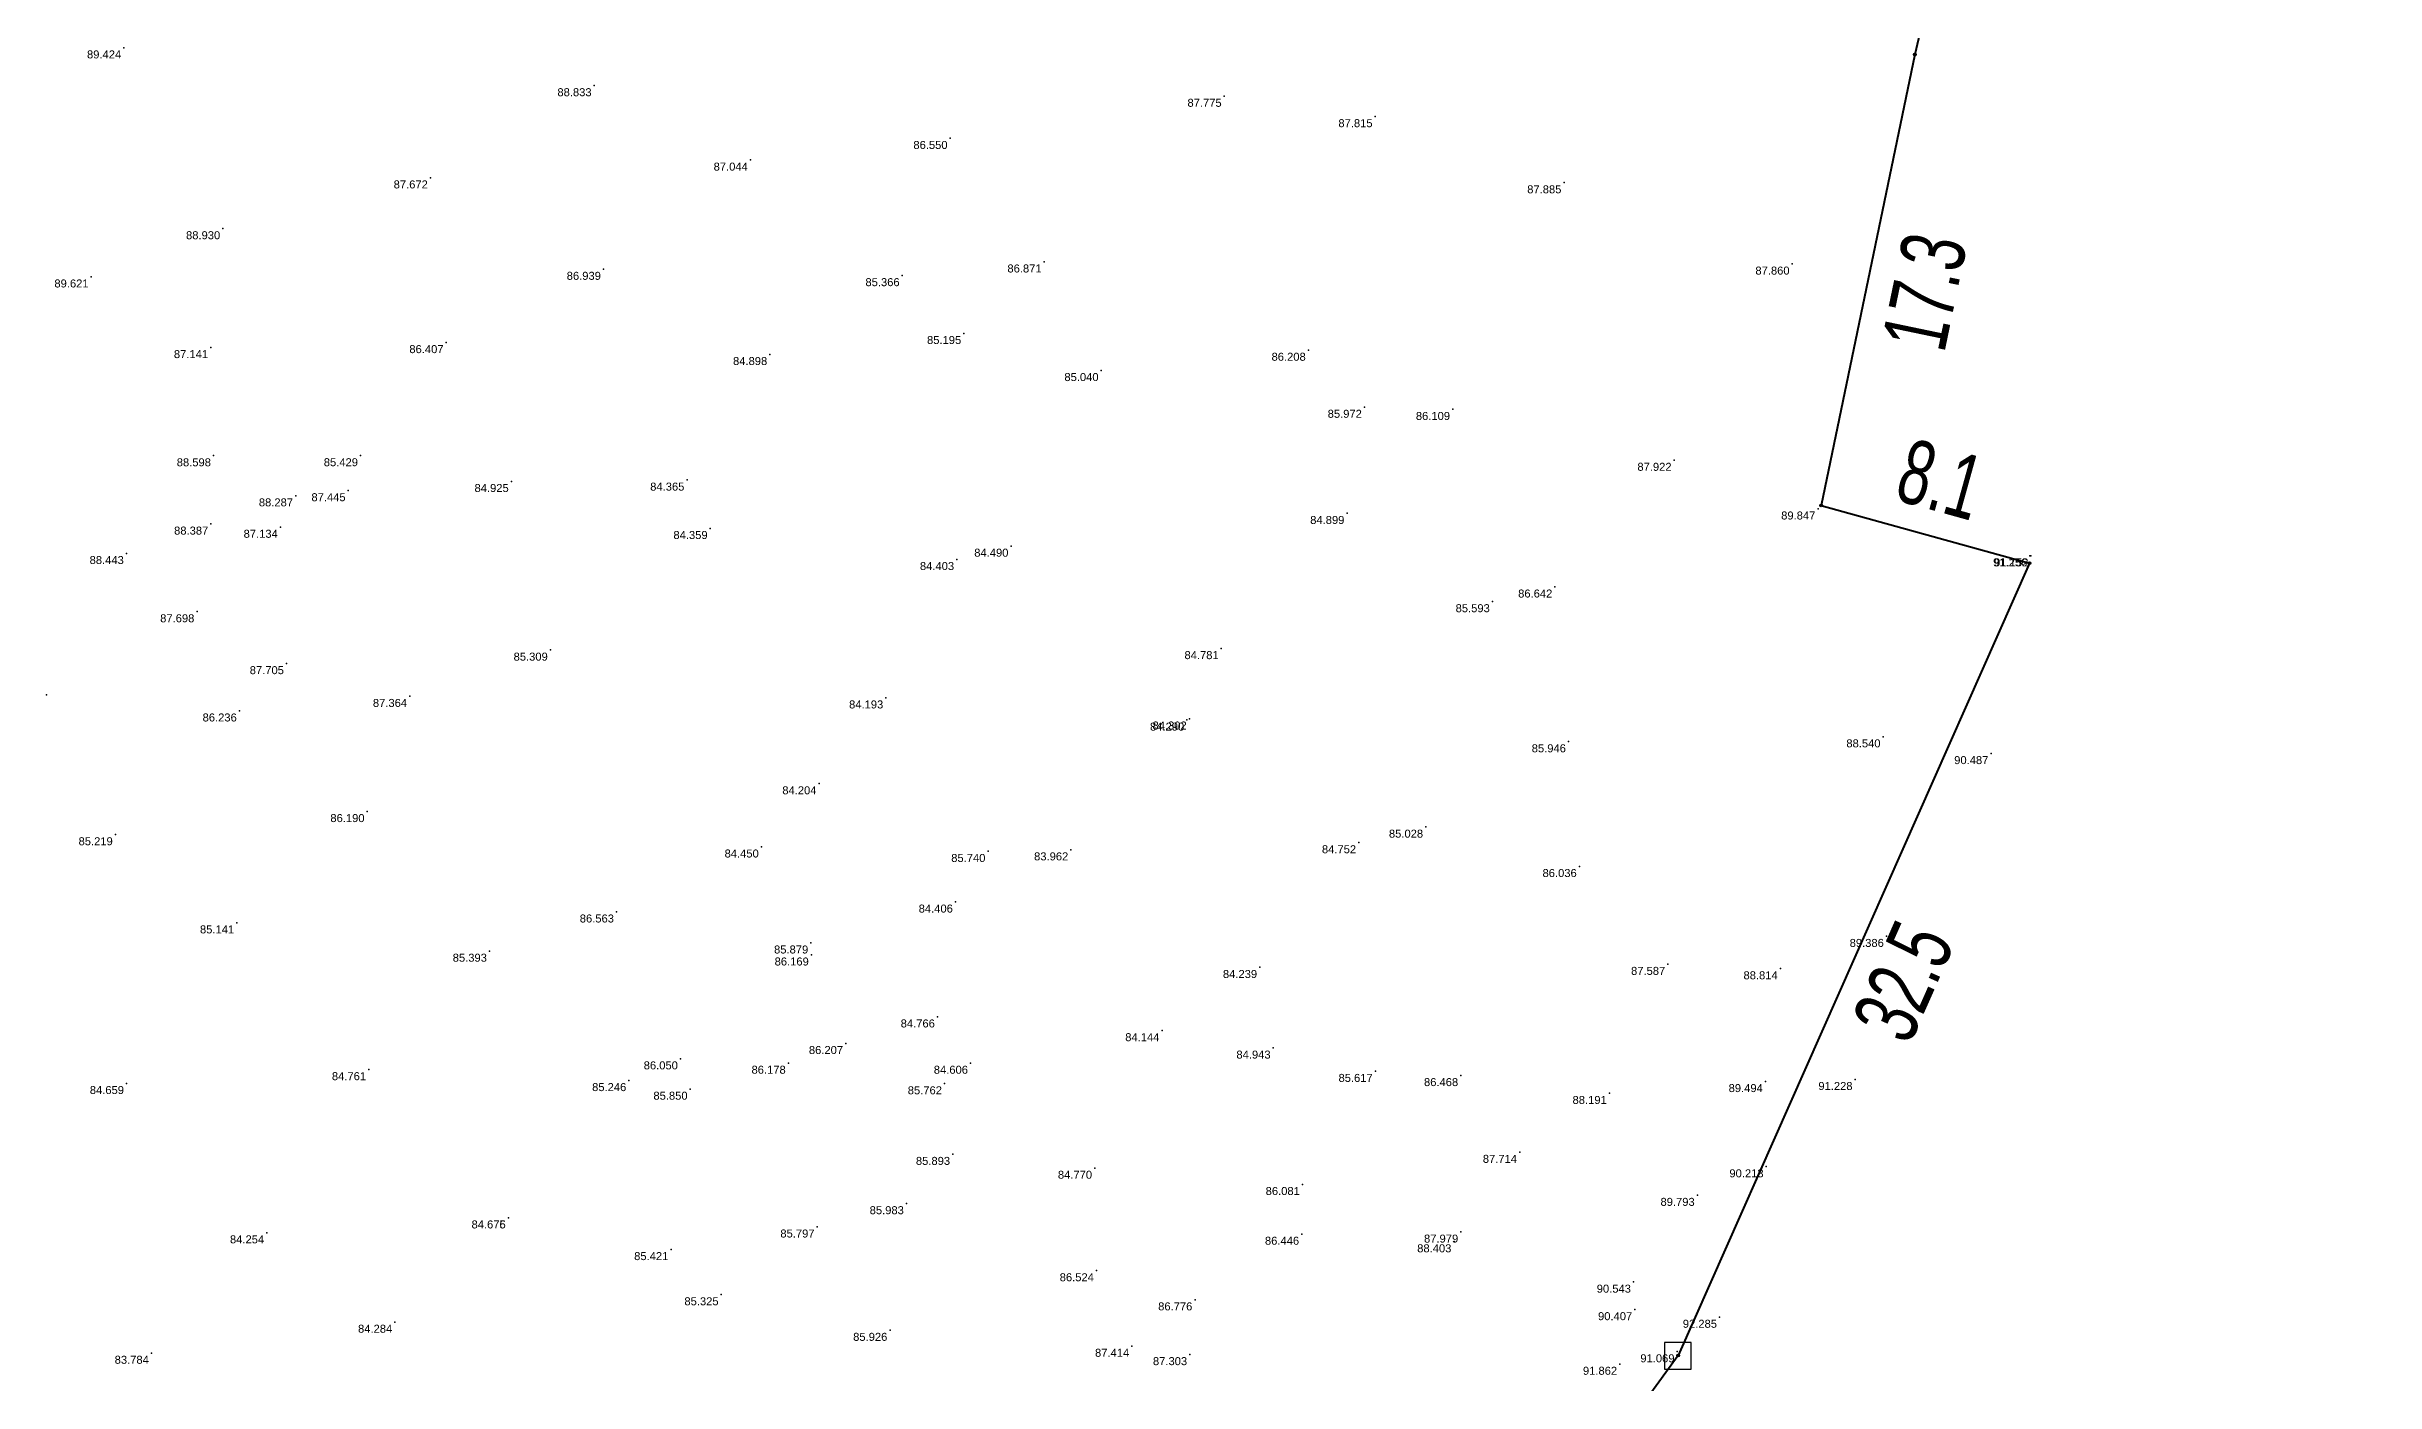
# Model space of a CAD drawing. Header units: millimetres. Extents: x 706139 to 707011, y 753722 to 954403.
# Drawn here: x 706397.5 to 706484.9, y 954257.7 to 954307.7 of the extents above; entities that cross this region are included whole.
import ezdxf
from ezdxf.enums import TextEntityAlignment as Align

# ---------------------------------------------------------------- set-up
doc = ezdxf.new("R2010")
doc.units = ezdxf.units.MM
doc.linetypes.add('SOLID_LINE', pattern=[0])
doc.layers.add('BD', color=1, linetype='Continuous', lineweight=40)
doc.layers.add('BD SYMBOL', color=7, linetype='Continuous', lineweight=30)
for name, color, linetype in [('dim', 7, 'Continuous'), ('Height', 7, 'Continuous'), ('SY SYMBOL', 7, 'Continuous')]:
    doc.layers.add(name, color=color, linetype=linetype)
doc.styles.add('DIM', font='ARIALN.TTF', dxfattribs={"width": 0.8, "height": 2.4})
doc.styles.get("Standard").update_dxf_attribs({"font": 'arial.ttf'})
doc.dimstyles.get("Standard").update_dxf_attribs({"dimtxt": 0.18, "dimasz": 0.18, "dimexe": 0.18, "dimexo": 0.0625, "dimgap": 0.09, "dimtad": 0, "dimtih": 1, "dimtoh": 1, "dimdec": 4, "dimzin": 0, "dimdsep": 46, "dimtxsty": 'Standard', "dimcen": 0.09, "dimadec": 0, "dimazin": 0, "dimtfac": 1, "dimtdec": 4, "dimtofl": 0, "dimtmove": 0, "dimatfit": 3, "dimfxl": 1, "dimtolj": 1, "dimtzin": 0, "dimarcsym": 0})

# ---------------------------------------------------------------- blocks, each defined once
blk = doc.blocks.new('BD')
at = {"linetype": 'ByBlock'}
for p, q in [((-0.037, -0.034), (0.037, 0.034)), ((-0.035, 0.035), (0.035, -0.035))]:
    blk.add_line(p, q, dxfattribs=at)
blk.add_circle((0, 0), 0.05)
blk.add_point((0, 0))
blk = doc.blocks.new('SYSTONE')
at = {"color": 6}
blk.add_polyline3d([(-0.256, -0.003, 0), (-0.256, -0.253, 0), (0.244, -0.253, 0), (0.244, 0.247, 0), (-0.256, 0.247, 0), (-0.256, -0.003, 0)], close=True, dxfattribs=at)
blk.add_point((0, 0), dxfattribs=at)
blk = doc.blocks.new('*D29')
at = {"layer": 'Defpoints', "color": 0, "transparency": 16777216}
for p in [(707733.684, 954350.835), (707716.417, 954276.237), (707718.506, 954275.754)]:
    blk.add_point(p, dxfattribs=at)
at = {"layer": 'dim', "color": 0, "transparency": 16777216, "insert": (707727.14, 954313.053), "char_height": 2.4, "attachment_point": 5, "rotation": 76.96741, "style": 'DIM'}
blk.add_mtext('\\A1;76.6', dxfattribs=at)
blk = doc.blocks.new('*D30')
at = {"layer": 'Defpoints', "color": 0, "transparency": 16777216}
for p in [(707716.417, 954276.237), (707712.899, 954259.33), (707715.033, 954258.886)]:
    blk.add_point(p, dxfattribs=at)
at = {"layer": 'dim', "color": 0, "transparency": 16777216, "insert": (707716.792, 954267.34), "char_height": 2.4, "attachment_point": 5, "rotation": 78.24565, "style": 'DIM'}
blk.add_mtext('\\A1;17.3', dxfattribs=at)
blk = doc.blocks.new('*D31')
at = {"layer": 'Defpoints', "color": 0, "transparency": 16777216}
for p in [(707712.899, 954259.33), (707721.287, 954259.213), (707720.719, 954257.163)]:
    blk.add_point(p, dxfattribs=at)
at = {"layer": 'dim', "color": 0, "transparency": 16777216, "insert": (707717.377, 954260.297), "char_height": 2.4, "attachment_point": 5, "rotation": 344.51142, "style": 'DIM'}
blk.add_mtext('\\A1;8.1', dxfattribs=at)
blk = doc.blocks.new('*D32')
at = {"layer": 'Defpoints', "color": 0, "transparency": 16777216}
for p in [(707720.719, 954257.163), (707707.544, 954227.462), (707709.405, 954226.637)]:
    blk.add_point(p, dxfattribs=at)
at = {"layer": 'dim', "color": 0, "transparency": 16777216, "insert": (707715.992, 954241.487), "char_height": 2.4, "attachment_point": 5, "rotation": 66.07851, "style": 'DIM'}
blk.add_mtext('\\A1;32.5', dxfattribs=at)
blk = doc.blocks.new('*D33')
at = {"layer": 'Defpoints', "color": 0, "transparency": 16777216}
for p in [(707707.544, 954227.462), (707701.331, 954218.939), (707703.021, 954217.707)]:
    blk.add_point(p, dxfattribs=at)
at = {"layer": 'dim', "color": 0, "transparency": 16777216, "insert": (707706.127, 954221.969), "char_height": 2.4, "attachment_point": 5, "rotation": 53.90912, "style": 'DIM'}
blk.add_mtext('\\A1;10.5', dxfattribs=at)
blk = doc.blocks.new('FGHFGH')
at = {"layer": 'BD'}
for p, q in [((707732.69574, 954346.4292), (707716.41674, 954276.2372)), ((707716.41674, 954276.2372), (707712.89874, 954259.3302)), ((707712.89874, 954259.3302), (707720.71874, 954257.1632)), ((707720.71874, 954257.1632), (707707.54374, 954227.4622)), ((707707.54374, 954227.4622), (707701.33074, 954218.9392))]:
    blk.add_line(p, q, dxfattribs=at)
at = {"layer": 'BD SYMBOL'}
for p in [(707716.41674, 954276.2372), (707712.89874, 954259.3302), (707720.71874, 954257.1632), (707707.54374, 954227.4622)]:
    blk.add_blockref('BD', p, dxfattribs=at)
at = {"layer": 'SY SYMBOL', "xscale": 2, "yscale": 2, "zscale": 2}
blk.add_blockref('SYSTONE', (707707.53774, 954227.4592), dxfattribs=at)
at = {"layer": 'dim'}
for p1, p2, distance, picture, middle in [((707733.68374, 954350.8352), (707716.41674, 954276.2372), 2.14465, '*D29', (707727.13965, 954313.05257)), ((707716.41674, 954276.2372), (707712.89874, 954259.3302), 2.18041, '*D30', (707716.79242, 954267.33952)), ((707712.89874, 954259.3302), (707720.71874, 954257.1632), 2.12716, '*D31', (707717.37679, 954260.29661)), ((707720.71874, 954257.1632), (707707.54374, 954227.4622), 2.03565, '*D32', (707715.99203, 954241.48728)), ((707707.54374, 954227.4622), (707701.33074, 954218.9392), 2.09153, '*D33', (707706.12737, 954221.96865))]:
    dim = blk.add_aligned_dim(p1=p1, p2=p2, distance=distance, dimstyle='Standard', dxfattribs=at)
    dim.commit()
    dim.dimension.update_dxf_attribs({"geometry": picture, "text_midpoint": middle})

msp = doc.modelspace()

# ---------------------------------------------------------------- linework, layer by layer
at = {"color": 0, "linetype": 'SOLID_LINE'}
for p in [(706400.4469, 954307.7035, 89.4242), (706400.4469, 954307.7035, 89.4242), (706400.4469, 954307.7035, 89.4242), (706418.0832, 954306.2863, 88.8326), (706418.0832, 954306.2863, 88.8326), (706418.0832, 954306.2863, 88.8326), (706441.7051, 954305.8897, 87.7754), (706441.7051, 954305.8897, 87.7754), (706441.7051, 954305.8897, 87.7754), (706447.3637, 954305.1256, 87.8152), (706447.3637, 954305.1256, 87.8152), (706447.3637, 954305.1256, 87.8152), (706431.4296, 954304.3092, 86.5501), (706431.4296, 954304.3092, 86.5501), (706431.4296, 954304.3092, 86.5501), (706423.9401, 954303.4973, 87.0444), (706423.9401, 954303.4973, 87.0444), (706423.9401, 954303.4973, 87.0444), (706411.9438, 954302.8295, 87.6719), (706411.9438, 954302.8295, 87.6719), (706411.9438, 954302.8295, 87.6719), (706454.4437, 954302.6461, 87.8849), (706454.4437, 954302.6461, 87.8849), (706454.4437, 954302.6461, 87.8849), (706404.1599, 954300.9251, 88.9295), (706404.1599, 954300.9251, 88.9295), (706404.1599, 954300.9251, 88.9295), (706434.9552, 954299.6788, 86.8707), (706434.9552, 954299.6788, 86.8707), (706434.9552, 954299.6788, 86.8707), (706462.9985, 954299.5997, 87.8603), (706462.9985, 954299.5997, 87.8603), (706462.9985, 954299.5997, 87.8603), (706399.2239, 954299.1172, 89.6205), (706399.2239, 954299.1172, 89.6205), (706399.2239, 954299.1172, 89.6205), (706418.4317, 954299.4039, 86.9393), (706418.4317, 954299.4039, 86.9393), (706418.4317, 954299.4039, 86.9393), (706429.6322, 954299.1653, 85.3661), (706429.6322, 954299.1653, 85.3661), (706429.6322, 954299.1653, 85.3661), (706431.9414, 954296.9974, 85.1945), (706431.9414, 954296.9974, 85.1945), (706431.9414, 954296.9974, 85.1945), (706403.7039, 954296.4692, 87.1413), (706403.7039, 954296.4692, 87.1413), (706403.7039, 954296.4692, 87.1413), (706412.5318, 954296.6553, 86.4066), (706412.5318, 954296.6553, 86.4066), (706412.5318, 954296.6553, 86.4066), (706424.6682, 954296.2087, 84.8979), (706424.6682, 954296.2087, 84.8979), (706424.6682, 954296.2087, 84.8979), (706444.8579, 954296.3697, 86.2083), (706444.8579, 954296.3697, 86.2083), (706444.8579, 954296.3697, 86.2083), (706437.0912, 954295.6085, 85.0397), (706437.0912, 954295.6085, 85.0397), (706437.0912, 954295.6085, 85.0397), (706446.9624, 954294.232, 85.9718), (706446.9624, 954294.232, 85.9718), (706446.9624, 954294.232, 85.9718), (706450.269, 954294.1501, 86.1087), (706450.269, 954294.1501, 86.1087), (706450.269, 954294.1501, 86.1087), (706403.8117, 954292.4126, 88.5979), (706403.8117, 954292.4126, 88.5979), (706403.8117, 954292.4126, 88.5979), (706409.3241, 954292.4153, 85.429), (706409.3241, 954292.4153, 85.429), (706409.3241, 954292.4153, 85.429), (706458.5741, 954292.2439, 87.9223), (706458.5741, 954292.2439, 87.9223), (706458.5741, 954292.2439, 87.9223), (706406.89, 954290.9101, 88.2866), (706406.89, 954290.9101, 88.2866), (706406.89, 954290.9101, 88.2866), (706408.8612, 954291.104, 87.4451), (706408.8612, 954291.104, 87.4451), (706408.8612, 954291.104, 87.4451), (706414.9761, 954291.4489, 84.9251), (706414.9761, 954291.4489, 84.9251), (706414.9761, 954291.4489, 84.9251), (706421.5619, 954291.5009, 84.3655), (706421.5619, 954291.5009, 84.3655), (706421.5619, 954291.5009, 84.3655), (706403.7118, 954289.853, 88.3873), (706403.7118, 954289.853, 88.3873), (706403.7118, 954289.853, 88.3873), (706446.3071, 954290.2506, 84.8994), (706446.3071, 954290.2506, 84.8994), (706446.3071, 954290.2506, 84.8994), (706463.965, 954290.4187, 89.8474), (706463.965, 954290.4187, 89.8474), (706463.965, 954290.4187, 89.8474), (706406.3189, 954289.7336, 87.1344), (706406.3189, 954289.7336, 87.1344), (706406.3189, 954289.7336, 87.1344), (706422.4334, 954289.687, 84.3594), (706422.4334, 954289.687, 84.3594), (706422.4334, 954289.687, 84.3594), (706433.7109, 954289.0241, 84.49), (706433.7109, 954289.0241, 84.49), (706433.7109, 954289.0241, 84.49), (706400.545, 954288.7486, 88.4431), (706400.545, 954288.7486, 88.4431), (706400.545, 954288.7486, 88.4431), (706431.6756, 954288.5241, 84.4032), (706431.6756, 954288.5241, 84.4032), (706431.6756, 954288.5241, 84.4032), (706471.9112, 954288.6622, 91.2562), (706471.9112, 954288.6622, 91.2562), (706471.9112, 954288.6622, 91.2562), (706471.9493, 954288.6598, 91.152), (706471.9493, 954288.6598, 91.152), (706471.9493, 954288.6598, 91.152), (706454.1034, 954287.493, 86.6423), (706454.1034, 954287.493, 86.6423), (706454.1034, 954287.493, 86.6423), (706403.1898, 954286.5653, 87.6977), (706403.1898, 954286.5653, 87.6977), (706403.1898, 954286.5653, 87.6977), (706451.7589, 954286.9428, 85.5927), (706451.7589, 954286.9428, 85.5927), (706451.7589, 954286.9428, 85.5927), (706406.5476, 954284.6206, 87.7046), (706406.5476, 954284.6206, 87.7046), (706406.5476, 954284.6206, 87.7046), (706416.4407, 954285.1274, 85.3087), (706416.4407, 954285.1274, 85.3087), (706416.4407, 954285.1274, 85.3087), (706441.5929, 954285.1841, 84.7815), (706441.5929, 954285.1841, 84.7815), (706441.5929, 954285.1841, 84.7815), (706397.5493, 954283.4482, 87.0022), (706397.5493, 954283.4482, 87.0022), (706397.5493, 954283.4482, 87.0022), (706411.1655, 954283.3917, 87.3638), (706411.1655, 954283.3917, 87.3638), (706411.1655, 954283.3917, 87.3638), (706429.0184, 954283.3356, 84.1932), (706429.0184, 954283.3356, 84.1932), (706429.0184, 954283.3356, 84.1932), (706404.7809, 954282.8472, 86.236), (706404.7809, 954282.8472, 86.236), (706404.7809, 954282.8472, 86.236), (706440.3012, 954282.5033, 84.2895), (706440.3012, 954282.5033, 84.2895), (706440.3012, 954282.5033, 84.2895), (706440.3959, 954282.5454, 84.3018), (706440.3959, 954282.5454, 84.3018), (706440.3959, 954282.5454, 84.3018), (706454.6124, 954281.6912, 85.9458), (706454.6124, 954281.6912, 85.9458), (706454.6124, 954281.6912, 85.9458), (706466.4086, 954281.877, 88.5403), (706466.4086, 954281.877, 88.5403), (706466.4086, 954281.877, 88.5403), (706470.452, 954281.2487, 90.4869), (706470.452, 954281.2487, 90.4869), (706470.452, 954281.2487, 90.4869), (706426.5148, 954280.1171, 84.2039), (706426.5148, 954280.1171, 84.2039), (706426.5148, 954280.1171, 84.2039), (706409.5712, 954279.0755, 86.1901), (706409.5712, 954279.0755, 86.1901), (706409.5712, 954279.0755, 86.1901), (706400.1307, 954278.2063, 85.2185), (706400.1307, 954278.2063, 85.2185), (706400.1307, 954278.2063, 85.2185), (706424.3514, 954277.7475, 84.4504), (706424.3514, 954277.7475, 84.4504), (706424.3514, 954277.7475, 84.4504), (706435.9549, 954277.6393, 83.9624), (706435.9549, 954277.6393, 83.9624), (706435.9549, 954277.6393, 83.9624), (706446.7469, 954277.9069, 84.7525), (706446.7469, 954277.9069, 84.7525), (706446.7469, 954277.9069, 84.7525), (706449.2586, 954278.4919, 85.0278), (706449.2586, 954278.4919, 85.0278), (706449.2586, 954278.4919, 85.0278), (706432.8483, 954277.5808, 85.7398), (706432.8483, 954277.5808, 85.7398), (706432.8483, 954277.5808, 85.7398), (706455.0184, 954277.0155, 86.0359), (706455.0184, 954277.0155, 86.0359), (706455.0184, 954277.0155, 86.0359), (706418.9218, 954275.3113, 86.5627), (706418.9218, 954275.3113, 86.5627), (706418.9218, 954275.3113, 86.5627), (706431.6279, 954275.6829, 84.4058), (706431.6279, 954275.6829, 84.4058), (706431.6279, 954275.6829, 84.4058), (706404.6824, 954274.9024, 85.1407), (706404.6824, 954274.9024, 85.1407), (706404.6824, 954274.9024, 85.1407), (706426.2049, 954274.149, 85.8791), (706426.2049, 954274.149, 85.8791), (706426.2049, 954274.149, 85.8791), (706466.5329, 954274.3953, 89.386), (706466.5329, 954274.3953, 89.386), (706466.5329, 954274.3953, 89.386), (706414.1584, 954273.8407, 85.3933), (706414.1584, 954273.8407, 85.3933), (706414.1584, 954273.8407, 85.3933), (706426.227, 954273.6991, 86.1692), (706426.227, 954273.6991, 86.1692), (706426.227, 954273.6991, 86.1692), (706458.3365, 954273.3472, 87.5866), (706458.3365, 954273.3472, 87.5866), (706458.3365, 954273.3472, 87.5866), (706443.035, 954273.2303, 84.2393), (706443.035, 954273.2303, 84.2393), (706443.035, 954273.2303, 84.2393), (706462.5528, 954273.1825, 88.814), (706462.5528, 954273.1825, 88.814), (706462.5528, 954273.1825, 88.814), (706430.9538, 954271.3762, 84.7662), (706430.9538, 954271.3762, 84.7662), (706430.9538, 954271.3762, 84.7662), (706439.3726, 954270.8608, 84.1442), (706439.3726, 954270.8608, 84.1442), (706439.3726, 954270.8608, 84.1442), (706421.3187, 954269.805, 86.05), (706421.3187, 954269.805, 86.05), (706421.3187, 954269.805, 86.05), (706427.5126, 954270.3803, 86.2069), (706427.5126, 954270.3803, 86.2069), (706427.5126, 954270.3803, 86.2069), (706443.5405, 954270.2089, 84.9428), (706443.5405, 954270.2089, 84.9428), (706443.5405, 954270.2089, 84.9428), (706409.6281, 954269.4, 84.7612), (706409.6281, 954269.4, 84.7612), (706409.6281, 954269.4, 84.7612), (706419.3844, 954268.9909, 85.2464), (706419.3844, 954268.9909, 85.2464), (706419.3844, 954268.9909, 85.2464), (706425.3608, 954269.6414, 86.1781), (706425.3608, 954269.6414, 86.1781), (706425.3608, 954269.6414, 86.1781), (706432.1946, 954269.6409, 84.6059), (706432.1946, 954269.6409, 84.6059), (706432.1946, 954269.6409, 84.6059), (706447.3694, 954269.3351, 85.6165), (706447.3694, 954269.3351, 85.6165), (706447.3694, 954269.3351, 85.6165), (706450.5736, 954269.1779, 86.4678), (706450.5736, 954269.1779, 86.4678), (706450.5736, 954269.1779, 86.4678), (706461.9954, 954268.9537, 89.4936), (706461.9954, 954268.9537, 89.4936), (706461.9954, 954268.9537, 89.4936), (706465.3585, 954269.0309, 91.228), (706465.3585, 954269.0309, 91.228), (706465.3585, 954269.0309, 91.228), (706400.5519, 954268.8805, 84.659), (706400.5519, 954268.8805, 84.659), (706400.5519, 954268.8805, 84.659), (706421.6829, 954268.6678, 85.8497), (706421.6829, 954268.6678, 85.8497), (706421.6829, 954268.6678, 85.8497), (706431.2186, 954268.8705, 85.7622), (706431.2186, 954268.8705, 85.7622), (706431.2186, 954268.8705, 85.7622), (706456.1433, 954268.5085, 88.1908), (706456.1433, 954268.5085, 88.1908), (706456.1433, 954268.5085, 88.1908), (706452.7793, 954266.3008, 87.7141), (706452.7793, 954266.3008, 87.7141), (706452.7793, 954266.3008, 87.7141), (706431.524, 954266.2239, 85.8927), (706431.524, 954266.2239, 85.8927), (706431.524, 954266.2239, 85.8927), (706436.8476, 954265.705, 84.7703), (706436.8476, 954265.705, 84.7703), (706436.8476, 954265.705, 84.7703), (706462.0241, 954265.7579, 90.2129), (706462.0241, 954265.7579, 90.2129), (706462.0241, 954265.7579, 90.2129), (706444.6368, 954265.0946, 86.0813), (706444.6368, 954265.0946, 86.0813), (706444.6368, 954265.0946, 86.0813), (706459.4406, 954264.6885, 89.7934), (706459.4406, 954264.6885, 89.7934), (706459.4406, 954264.6885, 89.7934), (706414.8631, 954263.8423, 84.6762), (706414.8631, 954263.8423, 84.6762), (706414.8631, 954263.8423, 84.6762), (706414.8636, 954263.8428, 84.6754), (706414.8636, 954263.8428, 84.6754), (706414.8636, 954263.8428, 84.6754), (706429.7905, 954264.3756, 85.9834), (706429.7905, 954264.3756, 85.9834), (706429.7905, 954264.3756, 85.9834), (706405.8071, 954263.2832, 84.254), (706405.8071, 954263.2832, 84.254), (706405.8071, 954263.2832, 84.254), (706426.4418, 954263.502, 85.7973), (706426.4418, 954263.502, 85.7973), (706426.4418, 954263.502, 85.7973), (706444.6104, 954263.2313, 86.4456), (706444.6104, 954263.2313, 86.4456), (706444.6104, 954263.2313, 86.4456), (706450.3188, 954262.9472, 88.4026), (706450.3188, 954262.9472, 88.4026), (706450.3188, 954262.9472, 88.4026), (706450.5741, 954263.3109, 87.9792), (706450.5741, 954263.3109, 87.9792), (706450.5741, 954263.3109, 87.9792), (706420.9604, 954262.6552, 85.4213), (706420.9604, 954262.6552, 85.4213), (706420.9604, 954262.6552, 85.4213), (706436.9151, 954261.8618, 86.5237), (706436.9151, 954261.8618, 86.5237), (706436.9151, 954261.8618, 86.5237), (706457.0501, 954261.4347, 90.5426), (706457.0501, 954261.4347, 90.5426), (706457.0501, 954261.4347, 90.5426), (706422.8447, 954260.9611, 85.3249), (706422.8447, 954260.9611, 85.3249), (706422.8447, 954260.9611, 85.3249), (706440.6068, 954260.7703, 86.7759), (706440.6068, 954260.7703, 86.7759), (706440.6068, 954260.7703, 86.7759), (706457.0986, 954260.4031, 90.4067), (706457.0986, 954260.4031, 90.4067), (706457.0986, 954260.4031, 90.4067), (706410.609, 954259.9318, 84.2843), (706410.609, 954259.9318, 84.2843), (706410.609, 954259.9318, 84.2843), (706429.1715, 954259.628, 85.9259), (706429.1715, 954259.628, 85.9259), (706429.1715, 954259.628, 85.9259), (706460.2768, 954260.1182, 92.2849), (706460.2768, 954260.1182, 92.2849), (706460.2768, 954260.1182, 92.2849), (706401.4834, 954258.7688, 83.7844), (706401.4834, 954258.7688, 83.7844), (706401.4834, 954258.7688, 83.7844), (706438.2396, 954259.0306, 87.4137), (706438.2396, 954259.0306, 87.4137), (706438.2396, 954259.0306, 87.4137), (706440.4113, 954258.7171, 87.3029), (706440.4113, 954258.7171, 87.3029), (706440.4113, 954258.7171, 87.3029), (706458.6838, 954258.8238, 91.0691), (706458.6838, 954258.8238, 91.0691), (706458.6838, 954258.8238, 91.0691), (706456.5323, 954258.3567, 91.862), (706456.5323, 954258.3567, 91.862), (706456.5323, 954258.3567, 91.862)]:
    msp.add_point(p, dxfattribs=at)

# ---------------------------------------------------------------- block references
msp.add_blockref('FGHFGH', (-1248.8207, 31.2158))

# ---------------------------------------------------------------- texts
at = {"layer": 'Height', "color": 4, "linetype": 'SOLID_LINE'}
for s, p in [('89.424', (706400.3469, 954307.6035, 89.4242)), ('89.424', (706400.3469, 954307.6035, 89.4242)), ('89.424', (706400.3469, 954307.6035, 89.4242)), ('88.833', (706417.9832, 954306.1863, 88.8326)), ('88.833', (706417.9832, 954306.1863, 88.8326)), ('88.833', (706417.9832, 954306.1863, 88.8326)), ('87.775', (706441.6051, 954305.7897, 87.7754)), ('87.775', (706441.6051, 954305.7897, 87.7754)), ('87.775', (706441.6051, 954305.7897, 87.7754)), ('87.815', (706447.2637, 954305.0256, 87.8152)), ('87.815', (706447.2637, 954305.0256, 87.8152)), ('87.815', (706447.2637, 954305.0256, 87.8152)), ('86.550', (706431.3296, 954304.2092, 86.5501)), ('86.550', (706431.3296, 954304.2092, 86.5501)), ('86.550', (706431.3296, 954304.2092, 86.5501)), ('87.044', (706423.8401, 954303.3973, 87.0444)), ('87.044', (706423.8401, 954303.3973, 87.0444)), ('87.044', (706423.8401, 954303.3973, 87.0444)), ('87.672', (706411.8438, 954302.7295, 87.6719)), ('87.672', (706411.8438, 954302.7295, 87.6719)), ('87.672', (706411.8438, 954302.7295, 87.6719)), ('87.885', (706454.3437, 954302.5461, 87.8849)), ('87.885', (706454.3437, 954302.5461, 87.8849)), ('87.885', (706454.3437, 954302.5461, 87.8849)), ('88.930', (706404.0599, 954300.8251, 88.9295)), ('88.930', (706404.0599, 954300.8251, 88.9295)), ('88.930', (706404.0599, 954300.8251, 88.9295)), ('86.871', (706434.8552, 954299.5788, 86.8707)), ('86.871', (706434.8552, 954299.5788, 86.8707)), ('86.871', (706434.8552, 954299.5788, 86.8707)), ('87.860', (706462.8985, 954299.4997, 87.8603)), ('87.860', (706462.8985, 954299.4997, 87.8603)), ('87.860', (706462.8985, 954299.4997, 87.8603)), ('89.621', (706399.1239, 954299.0172, 89.6205)), ('89.621', (706399.1239, 954299.0172, 89.6205)), ('89.621', (706399.1239, 954299.0172, 89.6205)), ('86.939', (706418.3317, 954299.3039, 86.9393)), ('86.939', (706418.3317, 954299.3039, 86.9393)), ('86.939', (706418.3317, 954299.3039, 86.9393)), ('85.366', (706429.5322, 954299.0653, 85.3661)), ('85.366', (706429.5322, 954299.0653, 85.3661)), ('85.366', (706429.5322, 954299.0653, 85.3661)), ('85.195', (706431.8414, 954296.8974, 85.1945)), ('85.195', (706431.8414, 954296.8974, 85.1945)), ('85.195', (706431.8414, 954296.8974, 85.1945)), ('87.141', (706403.6039, 954296.3692, 87.1413)), ('87.141', (706403.6039, 954296.3692, 87.1413)), ('87.141', (706403.6039, 954296.3692, 87.1413)), ('86.407', (706412.4318, 954296.5553, 86.4066)), ('86.407', (706412.4318, 954296.5553, 86.4066)), ('86.407', (706412.4318, 954296.5553, 86.4066)), ('84.898', (706424.5682, 954296.1087, 84.8979)), ('84.898', (706424.5682, 954296.1087, 84.8979)), ('84.898', (706424.5682, 954296.1087, 84.8979)), ('86.208', (706444.7579, 954296.2697, 86.2083)), ('86.208', (706444.7579, 954296.2697, 86.2083)), ('86.208', (706444.7579, 954296.2697, 86.2083)), ('85.040', (706436.9912, 954295.5085, 85.0397)), ('85.040', (706436.9912, 954295.5085, 85.0397)), ('85.040', (706436.9912, 954295.5085, 85.0397)), ('85.972', (706446.8624, 954294.132, 85.9718)), ('85.972', (706446.8624, 954294.132, 85.9718)), ('85.972', (706446.8624, 954294.132, 85.9718)), ('86.109', (706450.169, 954294.0501, 86.1087)), ('86.109', (706450.169, 954294.0501, 86.1087)), ('86.109', (706450.169, 954294.0501, 86.1087)), ('88.598', (706403.7117, 954292.3126, 88.5979)), ('88.598', (706403.7117, 954292.3126, 88.5979)), ('88.598', (706403.7117, 954292.3126, 88.5979)), ('85.429', (706409.2241, 954292.3153, 85.429)), ('85.429', (706409.2241, 954292.3153, 85.429)), ('85.429', (706409.2241, 954292.3153, 85.429)), ('87.922', (706458.4741, 954292.1439, 87.9223)), ('87.922', (706458.4741, 954292.1439, 87.9223)), ('87.922', (706458.4741, 954292.1439, 87.9223)), ('88.287', (706406.79, 954290.8101, 88.2866)), ('88.287', (706406.79, 954290.8101, 88.2866)), ('88.287', (706406.79, 954290.8101, 88.2866)), ('87.445', (706408.7612, 954291.004, 87.4451)), ('87.445', (706408.7612, 954291.004, 87.4451)), ('87.445', (706408.7612, 954291.004, 87.4451)), ('84.925', (706414.8761, 954291.3489, 84.9251)), ('84.925', (706414.8761, 954291.3489, 84.9251)), ('84.925', (706414.8761, 954291.3489, 84.9251)), ('84.365', (706421.4619, 954291.4009, 84.3655)), ('84.365', (706421.4619, 954291.4009, 84.3655)), ('84.365', (706421.4619, 954291.4009, 84.3655)), ('84.899', (706446.2071, 954290.1506, 84.8994)), ('84.899', (706446.2071, 954290.1506, 84.8994)), ('84.899', (706446.2071, 954290.1506, 84.8994)), ('89.847', (706463.865, 954290.3187, 89.8474)), ('89.847', (706463.865, 954290.3187, 89.8474)), ('89.847', (706463.865, 954290.3187, 89.8474)), ('88.387', (706403.6118, 954289.753, 88.3873)), ('88.387', (706403.6118, 954289.753, 88.3873)), ('88.387', (706403.6118, 954289.753, 88.3873)), ('87.134', (706406.2189, 954289.6336, 87.1344)), ('87.134', (706406.2189, 954289.6336, 87.1344)), ('87.134', (706406.2189, 954289.6336, 87.1344)), ('84.359', (706422.3334, 954289.587, 84.3594)), ('84.359', (706422.3334, 954289.587, 84.3594)), ('84.359', (706422.3334, 954289.587, 84.3594)), ('88.443', (706400.445, 954288.6486, 88.4431)), ('88.443', (706400.445, 954288.6486, 88.4431)), ('88.443', (706400.445, 954288.6486, 88.4431)), ('84.403', (706431.5756, 954288.4241, 84.4032)), ('84.403', (706431.5756, 954288.4241, 84.4032)), ('84.403', (706431.5756, 954288.4241, 84.4032)), ('84.490', (706433.6109, 954288.9241, 84.49)), ('84.490', (706433.6109, 954288.9241, 84.49)), ('84.490', (706433.6109, 954288.9241, 84.49)), ('91.256', (706471.8112, 954288.5622, 91.2562)), ('91.256', (706471.8112, 954288.5622, 91.2562)), ('91.256', (706471.8112, 954288.5622, 91.2562)), ('91.152', (706471.8493, 954288.5598, 91.152)), ('91.152', (706471.8493, 954288.5598, 91.152)), ('91.152', (706471.8493, 954288.5598, 91.152)), ('86.642', (706454.0034, 954287.393, 86.6423)), ('86.642', (706454.0034, 954287.393, 86.6423)), ('86.642', (706454.0034, 954287.393, 86.6423)), ('87.698', (706403.0898, 954286.4653, 87.6977)), ('87.698', (706403.0898, 954286.4653, 87.6977)), ('87.698', (706403.0898, 954286.4653, 87.6977)), ('85.593', (706451.6589, 954286.8428, 85.5927)), ('85.593', (706451.6589, 954286.8428, 85.5927)), ('85.593', (706451.6589, 954286.8428, 85.5927)), ('85.309', (706416.3407, 954285.0274, 85.3087)), ('85.309', (706416.3407, 954285.0274, 85.3087)), ('85.309', (706416.3407, 954285.0274, 85.3087)), ('84.781', (706441.4929, 954285.0841, 84.7815)), ('84.781', (706441.4929, 954285.0841, 84.7815)), ('84.781', (706441.4929, 954285.0841, 84.7815)), ('87.705', (706406.4476, 954284.5206, 87.7046)), ('87.705', (706406.4476, 954284.5206, 87.7046)), ('87.705', (706406.4476, 954284.5206, 87.7046)), ('87.364', (706411.0655, 954283.2917, 87.3638)), ('87.364', (706411.0655, 954283.2917, 87.3638)), ('87.364', (706411.0655, 954283.2917, 87.3638)), ('84.193', (706428.9184, 954283.2356, 84.1932)), ('84.193', (706428.9184, 954283.2356, 84.1932)), ('84.193', (706428.9184, 954283.2356, 84.1932)), ('86.236', (706404.6809, 954282.7472, 86.236)), ('86.236', (706404.6809, 954282.7472, 86.236)), ('86.236', (706404.6809, 954282.7472, 86.236)), ('84.290', (706440.2012, 954282.4033, 84.2895)), ('84.290', (706440.2012, 954282.4033, 84.2895)), ('84.290', (706440.2012, 954282.4033, 84.2895)), ('84.302', (706440.2959, 954282.4454, 84.3018)), ('84.302', (706440.2959, 954282.4454, 84.3018)), ('84.302', (706440.2959, 954282.4454, 84.3018)), ('85.946', (706454.5124, 954281.5912, 85.9458)), ('85.946', (706454.5124, 954281.5912, 85.9458)), ('85.946', (706454.5124, 954281.5912, 85.9458)), ('88.540', (706466.3086, 954281.777, 88.5403)), ('88.540', (706466.3086, 954281.777, 88.5403)), ('88.540', (706466.3086, 954281.777, 88.5403)), ('90.487', (706470.352, 954281.1487, 90.4869)), ('90.487', (706470.352, 954281.1487, 90.4869)), ('90.487', (706470.352, 954281.1487, 90.4869)), ('84.204', (706426.4148, 954280.0171, 84.2039)), ('84.204', (706426.4148, 954280.0171, 84.2039)), ('84.204', (706426.4148, 954280.0171, 84.2039)), ('86.190', (706409.4712, 954278.9755, 86.1901)), ('86.190', (706409.4712, 954278.9755, 86.1901)), ('86.190', (706409.4712, 954278.9755, 86.1901)), ('85.219', (706400.0307, 954278.1063, 85.2185)), ('85.219', (706400.0307, 954278.1063, 85.2185)), ('85.219', (706400.0307, 954278.1063, 85.2185)), ('84.450', (706424.2514, 954277.6475, 84.4504)), ('84.450', (706424.2514, 954277.6475, 84.4504)), ('84.450', (706424.2514, 954277.6475, 84.4504)), ('84.752', (706446.6469, 954277.8069, 84.7525)), ('84.752', (706446.6469, 954277.8069, 84.7525)), ('84.752', (706446.6469, 954277.8069, 84.7525)), ('85.028', (706449.1586, 954278.3919, 85.0278)), ('85.028', (706449.1586, 954278.3919, 85.0278)), ('85.028', (706449.1586, 954278.3919, 85.0278)), ('85.740', (706432.7483, 954277.4808, 85.7398)), ('85.740', (706432.7483, 954277.4808, 85.7398)), ('85.740', (706432.7483, 954277.4808, 85.7398)), ('83.962', (706435.8549, 954277.5393, 83.9624)), ('83.962', (706435.8549, 954277.5393, 83.9624)), ('83.962', (706435.8549, 954277.5393, 83.9624)), ('86.036', (706454.9184, 954276.9155, 86.0359)), ('86.036', (706454.9184, 954276.9155, 86.0359)), ('86.036', (706454.9184, 954276.9155, 86.0359)), ('86.563', (706418.8218, 954275.2113, 86.5627)), ('86.563', (706418.8218, 954275.2113, 86.5627)), ('86.563', (706418.8218, 954275.2113, 86.5627)), ('84.406', (706431.5279, 954275.5829, 84.4058)), ('84.406', (706431.5279, 954275.5829, 84.4058)), ('84.406', (706431.5279, 954275.5829, 84.4058)), ('85.141', (706404.5824, 954274.8024, 85.1407)), ('85.141', (706404.5824, 954274.8024, 85.1407)), ('85.141', (706404.5824, 954274.8024, 85.1407)), ('89.386', (706466.4329, 954274.2953, 89.386)), ('89.386', (706466.4329, 954274.2953, 89.386)), ('89.386', (706466.4329, 954274.2953, 89.386)), ('85.393', (706414.0584, 954273.7407, 85.3933)), ('85.393', (706414.0584, 954273.7407, 85.3933)), ('85.393', (706414.0584, 954273.7407, 85.3933)), ('85.879', (706426.1049, 954274.049, 85.8791)), ('85.879', (706426.1049, 954274.049, 85.8791)), ('85.879', (706426.1049, 954274.049, 85.8791)), ('86.169', (706426.127, 954273.5991, 86.1692)), ('86.169', (706426.127, 954273.5991, 86.1692)), ('86.169', (706426.127, 954273.5991, 86.1692)), ('84.239', (706442.935, 954273.1303, 84.2393)), ('84.239', (706442.935, 954273.1303, 84.2393)), ('84.239', (706442.935, 954273.1303, 84.2393)), ('87.587', (706458.2365, 954273.2472, 87.5866)), ('87.587', (706458.2365, 954273.2472, 87.5866)), ('87.587', (706458.2365, 954273.2472, 87.5866)), ('88.814', (706462.4528, 954273.0825, 88.814)), ('88.814', (706462.4528, 954273.0825, 88.814)), ('88.814', (706462.4528, 954273.0825, 88.814)), ('84.766', (706430.8538, 954271.2762, 84.7662)), ('84.766', (706430.8538, 954271.2762, 84.7662)), ('84.766', (706430.8538, 954271.2762, 84.7662)), ('84.144', (706439.2726, 954270.7608, 84.1442)), ('84.144', (706439.2726, 954270.7608, 84.1442)), ('84.144', (706439.2726, 954270.7608, 84.1442)), ('86.207', (706427.4126, 954270.2803, 86.2069)), ('86.207', (706427.4126, 954270.2803, 86.2069)), ('86.207', (706427.4126, 954270.2803, 86.2069)), ('84.943', (706443.4405, 954270.1089, 84.9428)), ('84.943', (706443.4405, 954270.1089, 84.9428)), ('84.943', (706443.4405, 954270.1089, 84.9428)), ('84.761', (706409.5281, 954269.3, 84.7612)), ('84.761', (706409.5281, 954269.3, 84.7612)), ('84.761', (706409.5281, 954269.3, 84.7612)), ('85.246', (706419.2844, 954268.8909, 85.2464)), ('85.246', (706419.2844, 954268.8909, 85.2464)), ('85.246', (706419.2844, 954268.8909, 85.2464)), ('86.050', (706421.2187, 954269.705, 86.05)), ('86.050', (706421.2187, 954269.705, 86.05)), ('86.050', (706421.2187, 954269.705, 86.05)), ('86.178', (706425.2608, 954269.5414, 86.1781)), ('86.178', (706425.2608, 954269.5414, 86.1781)), ('86.178', (706425.2608, 954269.5414, 86.1781)), ('84.606', (706432.0946, 954269.5409, 84.6059)), ('84.606', (706432.0946, 954269.5409, 84.6059)), ('84.606', (706432.0946, 954269.5409, 84.6059)), ('85.617', (706447.2694, 954269.2351, 85.6165)), ('85.617', (706447.2694, 954269.2351, 85.6165)), ('85.617', (706447.2694, 954269.2351, 85.6165)), ('86.468', (706450.4736, 954269.0779, 86.4678)), ('86.468', (706450.4736, 954269.0779, 86.4678)), ('86.468', (706450.4736, 954269.0779, 86.4678)), ('91.228', (706465.2585, 954268.9309, 91.228)), ('91.228', (706465.2585, 954268.9309, 91.228)), ('91.228', (706465.2585, 954268.9309, 91.228)), ('84.659', (706400.4519, 954268.7805, 84.659)), ('84.659', (706400.4519, 954268.7805, 84.659)), ('84.659', (706400.4519, 954268.7805, 84.659)), ('85.850', (706421.5829, 954268.5678, 85.8497)), ('85.850', (706421.5829, 954268.5678, 85.8497)), ('85.850', (706421.5829, 954268.5678, 85.8497)), ('85.762', (706431.1186, 954268.7705, 85.7622)), ('85.762', (706431.1186, 954268.7705, 85.7622)), ('85.762', (706431.1186, 954268.7705, 85.7622)), ('88.191', (706456.0433, 954268.4085, 88.1908)), ('88.191', (706456.0433, 954268.4085, 88.1908)), ('88.191', (706456.0433, 954268.4085, 88.1908)), ('89.494', (706461.8954, 954268.8537, 89.4936)), ('89.494', (706461.8954, 954268.8537, 89.4936)), ('89.494', (706461.8954, 954268.8537, 89.4936)), ('85.893', (706431.424, 954266.1239, 85.8927)), ('85.893', (706431.424, 954266.1239, 85.8927)), ('85.893', (706431.424, 954266.1239, 85.8927)), ('84.770', (706436.7476, 954265.605, 84.7703)), ('84.770', (706436.7476, 954265.605, 84.7703)), ('84.770', (706436.7476, 954265.605, 84.7703)), ('87.714', (706452.6793, 954266.2008, 87.7141)), ('87.714', (706452.6793, 954266.2008, 87.7141)), ('87.714', (706452.6793, 954266.2008, 87.7141)), ('90.213', (706461.9241, 954265.6579, 90.2129)), ('90.213', (706461.9241, 954265.6579, 90.2129)), ('90.213', (706461.9241, 954265.6579, 90.2129)), ('86.081', (706444.5368, 954264.9946, 86.0813)), ('86.081', (706444.5368, 954264.9946, 86.0813)), ('86.081', (706444.5368, 954264.9946, 86.0813)), ('89.793', (706459.3406, 954264.5885, 89.7934)), ('89.793', (706459.3406, 954264.5885, 89.7934)), ('89.793', (706459.3406, 954264.5885, 89.7934)), ('84.676', (706414.7631, 954263.7423, 84.6762)), ('84.676', (706414.7631, 954263.7423, 84.6762)), ('84.676', (706414.7631, 954263.7423, 84.6762)), ('84.675', (706414.7636, 954263.7428, 84.6754)), ('84.675', (706414.7636, 954263.7428, 84.6754)), ('84.675', (706414.7636, 954263.7428, 84.6754)), ('85.983', (706429.6905, 954264.2756, 85.9834)), ('85.983', (706429.6905, 954264.2756, 85.9834)), ('85.983', (706429.6905, 954264.2756, 85.9834)), ('84.254', (706405.7071, 954263.1832, 84.254)), ('84.254', (706405.7071, 954263.1832, 84.254)), ('84.254', (706405.7071, 954263.1832, 84.254)), ('85.797', (706426.3418, 954263.402, 85.7973)), ('85.797', (706426.3418, 954263.402, 85.7973)), ('85.797', (706426.3418, 954263.402, 85.7973)), ('86.446', (706444.5104, 954263.1313, 86.4456)), ('86.446', (706444.5104, 954263.1313, 86.4456)), ('86.446', (706444.5104, 954263.1313, 86.4456)), ('88.403', (706450.2188, 954262.8472, 88.4026)), ('88.403', (706450.2188, 954262.8472, 88.4026)), ('88.403', (706450.2188, 954262.8472, 88.4026)), ('87.979', (706450.4741, 954263.2109, 87.9792)), ('87.979', (706450.4741, 954263.2109, 87.9792)), ('87.979', (706450.4741, 954263.2109, 87.9792)), ('85.421', (706420.8604, 954262.5552, 85.4213)), ('85.421', (706420.8604, 954262.5552, 85.4213)), ('85.421', (706420.8604, 954262.5552, 85.4213)), ('86.524', (706436.8151, 954261.7618, 86.5237)), ('86.524', (706436.8151, 954261.7618, 86.5237)), ('86.524', (706436.8151, 954261.7618, 86.5237)), ('90.543', (706456.9501, 954261.3347, 90.5426)), ('90.543', (706456.9501, 954261.3347, 90.5426)), ('90.543', (706456.9501, 954261.3347, 90.5426)), ('85.325', (706422.7447, 954260.8611, 85.3249)), ('85.325', (706422.7447, 954260.8611, 85.3249)), ('85.325', (706422.7447, 954260.8611, 85.3249)), ('86.776', (706440.5068, 954260.6703, 86.7759)), ('86.776', (706440.5068, 954260.6703, 86.7759)), ('86.776', (706440.5068, 954260.6703, 86.7759)), ('90.407', (706456.9986, 954260.3031, 90.4067)), ('90.407', (706456.9986, 954260.3031, 90.4067)), ('90.407', (706456.9986, 954260.3031, 90.4067)), ('84.284', (706410.509, 954259.8318, 84.2843)), ('84.284', (706410.509, 954259.8318, 84.2843)), ('84.284', (706410.509, 954259.8318, 84.2843)), ('85.926', (706429.0715, 954259.528, 85.9259)), ('85.926', (706429.0715, 954259.528, 85.9259)), ('85.926', (706429.0715, 954259.528, 85.9259)), ('92.285', (706460.1768, 954260.0182, 92.2849)), ('92.285', (706460.1768, 954260.0182, 92.2849)), ('92.285', (706460.1768, 954260.0182, 92.2849)), ('83.784', (706401.3834, 954258.6688, 83.7844)), ('83.784', (706401.3834, 954258.6688, 83.7844)), ('83.784', (706401.3834, 954258.6688, 83.7844)), ('87.414', (706438.1396, 954258.9306, 87.4137)), ('87.414', (706438.1396, 954258.9306, 87.4137)), ('87.414', (706438.1396, 954258.9306, 87.4137)), ('87.303', (706440.3113, 954258.6171, 87.3029)), ('87.303', (706440.3113, 954258.6171, 87.3029)), ('87.303', (706440.3113, 954258.6171, 87.3029)), ('91.069', (706458.5838, 954258.7238, 91.0691)), ('91.069', (706458.5838, 954258.7238, 91.0691)), ('91.069', (706458.5838, 954258.7238, 91.0691)), ('91.862', (706456.4323, 954258.2567, 91.862)), ('91.862', (706456.4323, 954258.2567, 91.862)), ('91.862', (706456.4323, 954258.2567, 91.862))]:
    msp.add_text(s, height=0.3, dxfattribs=at).set_placement(p, align=Align.TOP_RIGHT)

doc.saveas('drawing.dxf')
